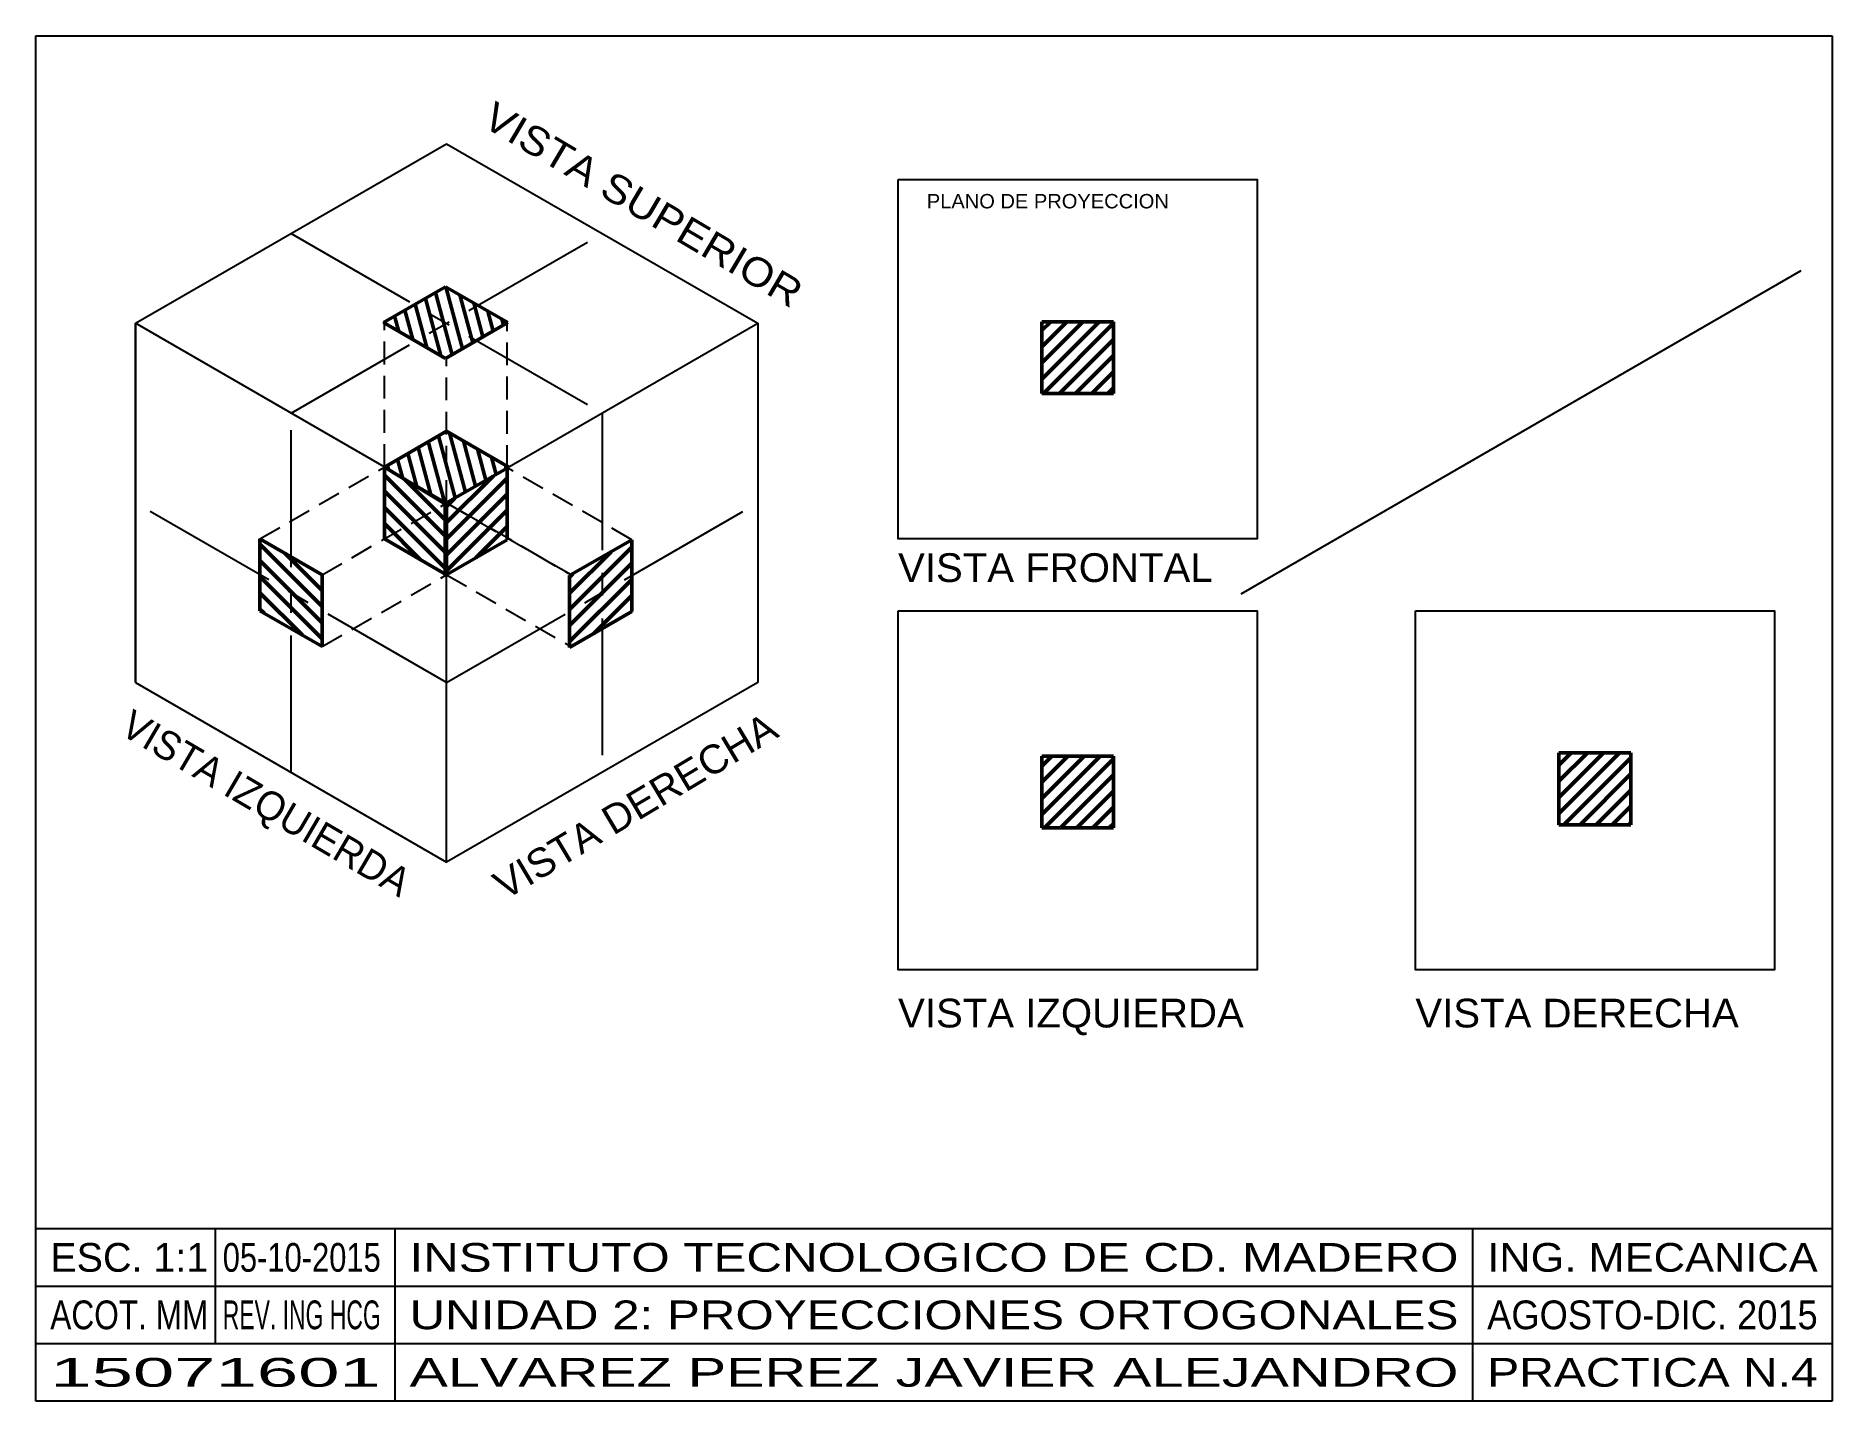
# Model space of a CAD drawing. Header units: millimetres. Extents: x 0 to 250, y 0 to 190.
import ezdxf
from ezdxf.enums import TextEntityAlignment as Align

# ---------------------------------------------------------------- set-up
doc = ezdxf.new("R2010")
doc.units = ezdxf.units.MM
doc.linetypes.add('CENTER2', pattern=[28.575, 19.05, -3.175, 3.175, -3.175])
doc.linetypes.add('HIDDEN2', pattern=[4.7625, 3.175, -1.5875])
doc.layers.get('0').update_dxf_attribs({"lineweight": 50})
for name, color, linetype in [('EJES', 4, 'CENTER2'), ('OCULTA', 3, 'HIDDEN2'), ('PROYECCIONES', 2, 'Continuous'), ('recuadro', 5, 'Continuous'), ('TEXTOS', 6, 'Continuous')]:
    doc.layers.add(name, color=color, linetype=linetype)
doc.styles.get("Standard").update_dxf_attribs({"font": 'ARIAL.TTF'})

msp = doc.modelspace()

# ---------------------------------------------------------------- hatches: boundary and pattern name
h = msp.add_hatch()
h.set_pattern_fill('ANSI31', color=1, scale=0.5, angle=60)
h.paths.add_polyline_path([(61.5, 152.51), (57.02, 155.1), (52.67, 152.59), (57.16, 150)])
h.paths.add_polyline_path([(61.5, 152.51), (57.16, 150), (61.33, 147.59), (65.68, 150.1)])
h.paths.add_polyline_path([(61.33, 147.59), (57.16, 150), (52.84, 147.51), (57.02, 145.1)])
h.paths.add_polyline_path([(57.16, 150), (52.67, 152.59), (48.36, 150.1), (52.84, 147.51)])
h.paths.add_polyline_path([(57.16, 135), (48.5, 130), (57.16, 125)])
h.paths.add_polyline_path([(65.61, 130.12), (57.16, 135), (57.16, 125), (65.61, 129.88), (65.61, 129.88)])
h = msp.add_hatch()
h.set_pattern_fill('ANSI31', color=1, scale=0.5)
h.paths.add_polyline_path([(150, 150.22), (140, 150.22), (140, 140.22), (150, 140.22)])
h.paths.add_polyline_path([(150, 89.76), (140, 89.76), (140, 79.76), (150, 79.76)])
h.paths.add_polyline_path([(221.99, 90.22), (211.99, 90.22), (211.99, 80.22), (221.99, 80.22)])
h = msp.add_hatch()
h.set_pattern_fill('ANSI31', color=1, scale=0.5, angle=90)
h.paths.add_polyline_path([(56.95, 124.88), (56.95, 124.88), (48.5, 130), (48.5, 120)])
h.paths.add_polyline_path([(56.95, 124.88), (48.5, 120), (56.95, 115.12)])
h.paths.add_polyline_path([(39.84, 115), (35.51, 117.5), (35.51, 112.5), (39.84, 110)])
h.paths.add_polyline_path([(35.51, 117.5), (31.18, 120), (31.18, 115), (35.51, 112.5)])
h.paths.add_polyline_path([(39.84, 110), (35.51, 112.5), (35.51, 107.5), (39.84, 105)])
h.paths.add_polyline_path([(35.51, 112.5), (31.18, 115), (31.18, 110), (35.51, 107.5)])
h = msp.add_hatch()
h.set_pattern_fill('ANSI31', color=1, scale=0.5)
h.paths.add_polyline_path([(65.61, 129.88), (57.16, 125), (65.61, 120.12)])
h.paths.add_polyline_path([(65.61, 120.12), (57.16, 125), (57.16, 115), (65.61, 119.88)])
h = msp.add_hatch()
h.set_pattern_fill('ANSI31', color=1, scale=0.5)
h.paths.add_polyline_path([(78.81, 112.5), (74.27, 109.88), (74.27, 105.12), (74.48, 105), (78.81, 107.5)])
h.paths.add_polyline_path([(82.93, 114.88), (78.81, 112.5), (78.81, 107.5), (82.93, 109.88)])
h.paths.add_polyline_path([(82.93, 119.88), (78.81, 117.5), (78.81, 112.5), (82.93, 114.88)])
h.paths.add_polyline_path([(78.81, 117.5), (74.27, 114.88), (74.27, 109.88), (78.81, 112.5)])

# ---------------------------------------------------------------- linework, layer by layer
for p, q in [((57.02, 155.1), (48.36, 150.1)), ((65.68, 150.1), (57.02, 155.1)), ((48.36, 150.1), (57.02, 145.1)), ((57.02, 145.1), (65.68, 150.1)), ((140, 140.22), (140, 150.22)), ((140, 150.22), (150, 150.22)), ((150, 150.22), (150, 140.22)), ((140, 140.22), (150, 140.22)), ((48.5, 130), (57.16, 135)), ((57.16, 135), (65.82, 130)), ((56.95, 124.88), (48.5, 130)), ((48.5, 130), (48.5, 120)), ((57.16, 125), (65.82, 130)), ((65.61, 129.88), (65.61, 119.88)), ((56.95, 114.88), (56.95, 124.88)), ((57.16, 115), (57.16, 125)), ((31.18, 110), (31.18, 120)), ((31.18, 120), (39.84, 115)), ((48.5, 120), (57.16, 115)), ((65.61, 119.88), (56.95, 114.88)), ((74.27, 114.88), (82.93, 119.88)), ((82.93, 119.88), (82.93, 109.88)), ((39.84, 115), (39.84, 105)), ((74.27, 104.88), (74.27, 114.88)), ((39.84, 105), (31.18, 110)), ((82.93, 109.88), (74.27, 104.88)), ((211.99, 80.22), (211.99, 90.22)), ((211.99, 90.22), (221.99, 90.22)), ((221.99, 90.22), (221.99, 80.22)), ((140, 89.76), (140, 79.76)), ((150, 89.76), (140, 89.76)), ((150, 79.76), (150, 89.76)), ((211.99, 80.22), (221.99, 80.22)), ((140, 79.76), (150, 79.76))]:
    msp.add_line(p, q)
at = {"layer": 'EJES'}
for p, q in [((35.51, 137.5), (78.81, 162.5)), ((35.51, 162.5), (78.81, 137.5)), ((35.51, 87.5), (35.51, 137.5)), ((78.81, 137.5), (78.81, 87.5)), ((57.16, 100), (13.86, 125)), ((57.16, 100), (100.46, 125))]:
    msp.add_line(p, q, dxfattribs=at)
at = {"layer": 'OCULTA'}
for p, q in [((48.5, 130), (48.5, 150)), ((65.61, 129.88), (65.61, 149.88)), ((57.16, 125), (57.16, 145)), ((31.18, 120), (48.5, 130)), ((82.93, 119.88), (65.61, 129.88)), ((39.84, 115), (57.16, 125)), ((57.16, 125), (74.48, 115)), ((74.48, 115), (57.16, 125)), ((39.84, 105), (57.16, 115)), ((57.16, 115), (74.48, 105))]:
    msp.add_line(p, q, dxfattribs=at)
at = {"layer": 'PROYECCIONES'}
for p, q in [((13.86, 150), (57.16, 175)), ((57.16, 175), (100.46, 150)), ((167.77, 112.34), (245.71, 157.34)), ((57.16, 125), (13.86, 150)), ((13.86, 150), (13.86, 100)), ((13.86, 100), (13.86, 150)), ((57.16, 125), (100.46, 150)), ((100.46, 150), (100.46, 100)), ((57.16, 75), (57.16, 125)), ((57.16, 75), (57.16, 125)), ((13.86, 100), (57.16, 75)), ((100.46, 100), (57.16, 75))]:
    msp.add_line(p, q, dxfattribs=at)
for points in [[(120, 170), (170, 170), (170, 120), (120, 120)], [(120, 110), (170, 110), (170, 60), (120, 60)], [(192, 110), (242, 110), (242, 60), (192, 60)]]:
    msp.add_lwpolyline(points, close=True, dxfattribs=at)
at = {"layer": 'recuadro'}
for p, q in [((0, 0), (0, 190)), ((0, 190), (250, 190)), ((250, 190), (250, 0)), ((0, 24), (250, 24)), ((25, 8), (25, 24)), ((50, 0), (50, 24)), ((200, 0), (200, 24)), ((0, 16), (250, 16)), ((0, 8), (250, 8)), ((250, 0), (0, 0)), ((50, 0), (50, 0)), ((50, 0), (50, 0))]:
    msp.add_line(p, q, dxfattribs=at)

# ---------------------------------------------------------------- texts
at = {"layer": 'TEXTOS'}
for s, rotation, width, p, p2 in [('VISTA SUPERIOR', 329.4341, 1.071308, (61.89, 177.58), (105.14, 152.03)), ('VISTA IZQUIERDA', 329.6368, 0.941776, (11.49, 92.94), (50.6, 70.03)), ('VISTA DERECHA', 30.8508, 0.992281, (65.27, 69.65), (103.63, 92.57))]:
    msp.add_text(s, height=4, rotation=rotation, dxfattribs=dict(at, width=width)).set_placement(p, p2, align=Align.FIT)
for s, width, p, p2 in [('ESC. 1:1', 0.983773, (2, 18), (24, 18)), ('05-10-2015', 0.769664, (26, 18), (48, 18)), ('INSTITUTO TECNOLOGICO DE CD. MADERO', 1.227862, (52, 18), (198, 18)), ('ING. MECANICA', 1.08126, (202, 18), (248, 18)), ('ACOT. MM', 0.787479, (2, 10), (24, 10)), ('REV. ING HCG', 0.571439, (26, 10), (48, 10)), ('UNIDAD 2: PROYECCIONES ORTOGONALES', 1.227693, (52, 10), (198, 10)), ('AGOSTO-DIC. 2015', 0.903241, (202, 10), (248, 10)), ('15071601', 1.850198, (2, 2), (48, 2)), ('ALVAREZ PEREZ JAVIER ALEJANDRO', 1.433443, (52, 2), (198, 2)), ('PRACTICA N.4', 1.194742, (202, 2), (248, 2))]:
    msp.add_text(s, height=4, dxfattribs=dict(at, width=width)).set_placement(p, p2, align=Align.FIT)
at = {"layer": 'TEXTOS', "attachment_point": 1}
for s, insert, char_height in [('PLANO DE PROYECCION', (124, 168), 2), ('VISTA FRONTAL', (120, 118), 4), ('VISTA IZQUIERDA', (120, 56), 4), ('VISTA DERECHA', (192, 56), 4)]:
    msp.add_mtext(s, dxfattribs=dict(at, insert=insert, char_height=char_height))

doc.saveas('drawing.dxf')
